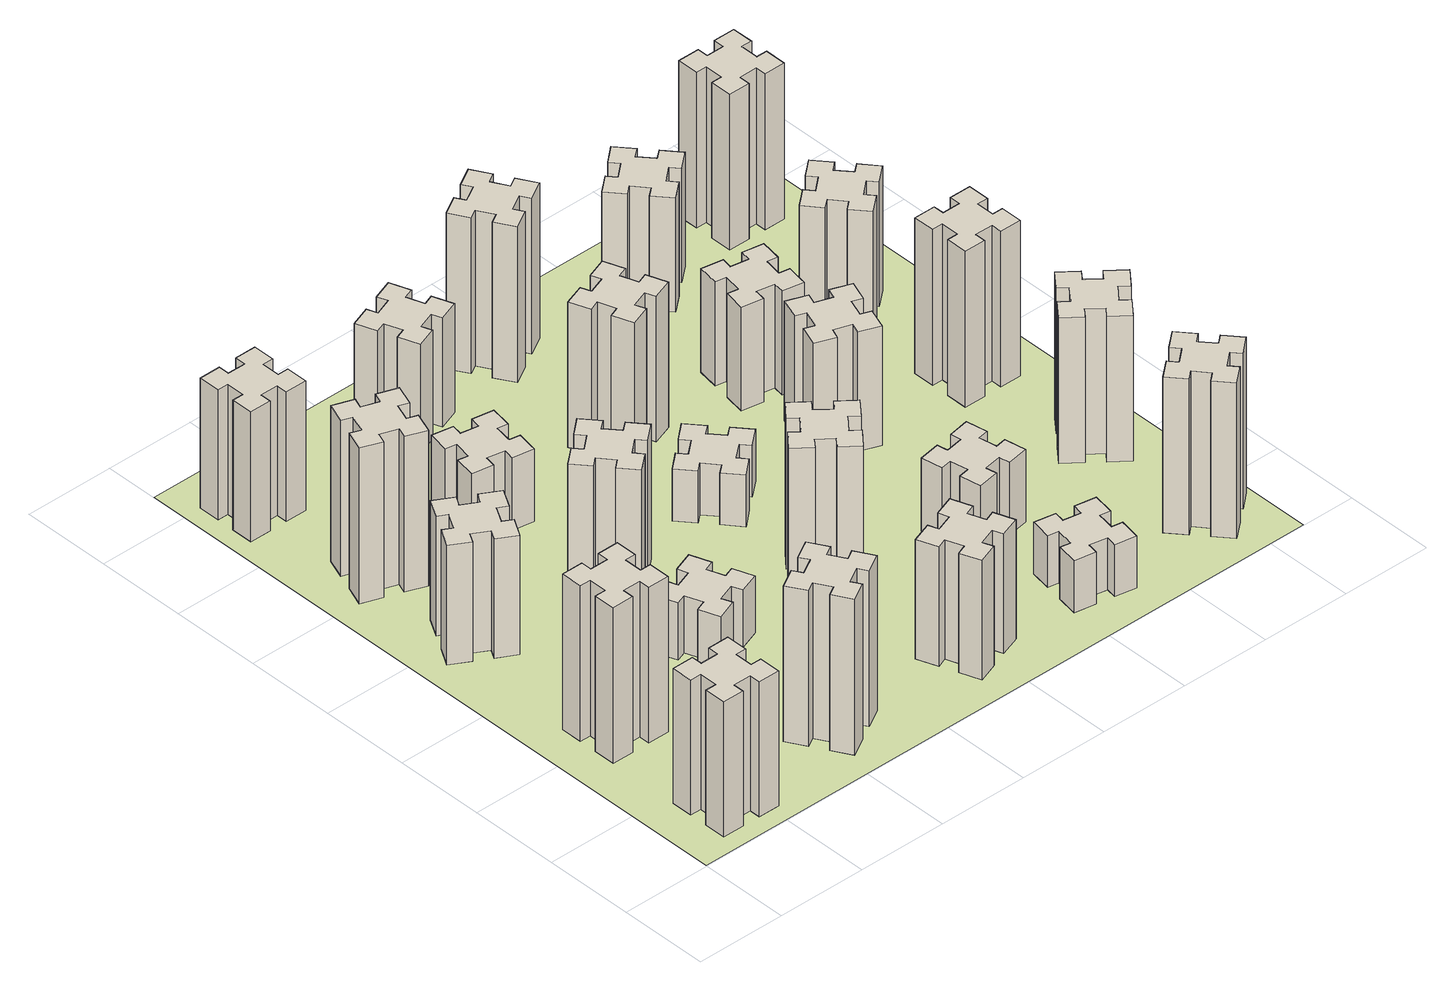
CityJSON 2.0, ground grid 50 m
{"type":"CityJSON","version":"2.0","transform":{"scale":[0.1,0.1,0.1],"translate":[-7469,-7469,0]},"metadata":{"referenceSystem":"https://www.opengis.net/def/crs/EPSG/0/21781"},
"CityObjects":{
"building1":{"type":"Building","attributes":{"class":"1000","function":"1000","usage":"1000","yearOfConstruction":2016,"roofType":"1000","measuredHeight":78,"storeysAboveGround":30,"storeysBelowGround":0},"geometry":[{"type":"Solid","lod":"1","boundaries":[[[[0,1,2,3,4,5,6,7,8,9,10,11,12,13,14,15,16,17,18,19]],[[17,16,20,21]],[[16,15,22,20]],[[15,14,23,22]],[[14,13,24,23]],[[13,12,25,24]],[[12,11,26,25]],[[11,10,27,26]],[[10,9,28,27]],[[9,8,29,28]],[[8,7,30,29]],[[7,6,31,30]],[[6,5,32,31]],[[5,4,33,32]],[[4,3,34,33]],[[3,2,35,34]],[[2,1,36,35]],[[1,0,37,36]],[[0,19,38,37]],[[19,18,39,38]],[[18,17,21,39]],[[24,25,26,27,28,29,30,31,32,33,34,35,36,37,38,39,21,20,22,23]]]]}]},
"building2":{"type":"Building","attributes":{"class":"1000","function":"1000","usage":"1000","yearOfConstruction":2016,"roofType":"1000","measuredHeight":90,"storeysAboveGround":30,"storeysBelowGround":0},"geometry":[{"type":"Solid","lod":"1","boundaries":[[[[40,41,42,43,44,45,46,47,48,49,50,51,52,53,54,55,56,57,58,59]],[[57,56,60,61]],[[56,55,62,60]],[[55,54,63,62]],[[54,53,64,63]],[[53,52,65,64]],[[52,51,66,65]],[[51,50,67,66]],[[50,49,68,67]],[[49,48,69,68]],[[48,47,70,69]],[[47,46,71,70]],[[46,45,72,71]],[[45,44,73,72]],[[44,43,74,73]],[[43,42,75,74]],[[42,41,76,75]],[[41,40,77,76]],[[40,59,78,77]],[[59,58,79,78]],[[58,57,61,79]],[[64,65,66,67,68,69,70,71,72,73,74,75,76,77,78,79,61,60,62,63]]]]}]},
"building3":{"type":"Building","attributes":{"class":"1000","function":"1000","usage":"1000","yearOfConstruction":2016,"roofType":"1000","measuredHeight":69,"storeysAboveGround":30,"storeysBelowGround":0},"geometry":[{"type":"Solid","lod":"1","boundaries":[[[[80,81,82,83,84,85,86,87,88,89,90,91,92,93,94,95,96,97,98,99]],[[97,96,100,101]],[[96,95,102,100]],[[95,94,103,102]],[[94,93,104,103]],[[93,92,105,104]],[[92,91,106,105]],[[91,90,107,106]],[[90,89,108,107]],[[89,88,109,108]],[[88,87,110,109]],[[87,86,111,110]],[[86,85,112,111]],[[85,84,113,112]],[[84,83,114,113]],[[83,82,115,114]],[[82,81,116,115]],[[81,80,117,116]],[[80,99,118,117]],[[99,98,119,118]],[[98,97,101,119]],[[104,105,106,107,108,109,110,111,112,113,114,115,116,117,118,119,101,100,102,103]]]]}]},
"building4":{"type":"Building","attributes":{"class":"1000","function":"1000","usage":"1000","yearOfConstruction":2016,"roofType":"1000","measuredHeight":90,"storeysAboveGround":30,"storeysBelowGround":0},"geometry":[{"type":"Solid","lod":"1","boundaries":[[[[120,121,122,123,124,125,126,127,128,129,130,131,132,133,134,135,136,137,138,139]],[[137,136,140,141]],[[136,135,142,140]],[[135,134,143,142]],[[134,133,144,143]],[[133,132,145,144]],[[132,131,146,145]],[[131,130,147,146]],[[130,129,148,147]],[[129,128,149,148]],[[128,127,150,149]],[[127,126,151,150]],[[126,125,152,151]],[[125,124,153,152]],[[124,123,154,153]],[[123,122,155,154]],[[122,121,156,155]],[[121,120,157,156]],[[120,139,158,157]],[[139,138,159,158]],[[138,137,141,159]],[[144,145,146,147,148,149,150,151,152,153,154,155,156,157,158,159,141,140,142,143]]]]}]},
"building5":{"type":"Building","attributes":{"class":"1000","function":"1000","usage":"1000","yearOfConstruction":2016,"roofType":"1000","measuredHeight":90,"storeysAboveGround":30,"storeysBelowGround":0},"geometry":[{"type":"Solid","lod":"1","boundaries":[[[[160,161,162,163,164,165,166,167,168,169,170,171,172,173,174,175,176,177,178,179]],[[177,176,180,181]],[[176,175,182,180]],[[175,174,183,182]],[[174,173,184,183]],[[173,172,185,184]],[[172,171,186,185]],[[171,170,187,186]],[[170,169,188,187]],[[169,168,189,188]],[[168,167,190,189]],[[167,166,191,190]],[[166,165,192,191]],[[165,164,193,192]],[[164,163,194,193]],[[163,162,195,194]],[[162,161,196,195]],[[161,160,197,196]],[[160,179,198,197]],[[179,178,199,198]],[[178,177,181,199]],[[184,185,186,187,188,189,190,191,192,193,194,195,196,197,198,199,181,180,182,183]]]]}]},
"building6":{"type":"Building","attributes":{"class":"1000","function":"1000","usage":"1000","yearOfConstruction":2016,"roofType":"1000","measuredHeight":75,"storeysAboveGround":30,"storeysBelowGround":0},"geometry":[{"type":"Solid","lod":"1","boundaries":[[[[200,201,202,203,204,205,206,207,208,209,210,211,212,213,214,215,216,217,218,219]],[[217,216,220,221]],[[216,215,222,220]],[[215,214,223,222]],[[214,213,224,223]],[[213,212,225,224]],[[212,211,226,225]],[[211,210,227,226]],[[210,209,228,227]],[[209,208,229,228]],[[208,207,230,229]],[[207,206,231,230]],[[206,205,232,231]],[[205,204,233,232]],[[204,203,234,233]],[[203,202,235,234]],[[202,201,236,235]],[[201,200,237,236]],[[200,219,238,237]],[[219,218,239,238]],[[218,217,221,239]],[[224,225,226,227,228,229,230,231,232,233,234,235,236,237,238,239,221,220,222,223]]]]}]},
"building7":{"type":"Building","attributes":{"class":"1000","function":"1000","usage":"1000","yearOfConstruction":2016,"roofType":"1000","measuredHeight":33,"storeysAboveGround":30,"storeysBelowGround":0},"geometry":[{"type":"Solid","lod":"1","boundaries":[[[[240,241,242,243,244,245,246,247,248,249,250,251,252,253,254,255,256,257,258,259]],[[257,256,260,261]],[[256,255,262,260]],[[255,254,263,262]],[[254,253,264,263]],[[253,252,265,264]],[[252,251,266,265]],[[251,250,267,266]],[[250,249,268,267]],[[249,248,269,268]],[[248,247,270,269]],[[247,246,271,270]],[[246,245,272,271]],[[245,244,273,272]],[[244,243,274,273]],[[243,242,275,274]],[[242,241,276,275]],[[241,240,277,276]],[[240,259,278,277]],[[259,258,279,278]],[[258,257,261,279]],[[264,265,266,267,268,269,270,271,272,273,274,275,276,277,278,279,261,260,262,263]]]]}]},
"building8":{"type":"Building","attributes":{"class":"1000","function":"1000","usage":"1000","yearOfConstruction":2016,"roofType":"1000","measuredHeight":78,"storeysAboveGround":30,"storeysBelowGround":0},"geometry":[{"type":"Solid","lod":"1","boundaries":[[[[280,281,282,283,284,285,286,287,288,289,290,291,292,293,294,295,296,297,298,299]],[[297,296,300,301]],[[296,295,302,300]],[[295,294,303,302]],[[294,293,304,303]],[[293,292,305,304]],[[292,291,306,305]],[[291,290,307,306]],[[290,289,308,307]],[[289,288,309,308]],[[288,287,310,309]],[[287,286,311,310]],[[286,285,312,311]],[[285,284,313,312]],[[284,283,314,313]],[[283,282,315,314]],[[282,281,316,315]],[[281,280,317,316]],[[280,299,318,317]],[[299,298,319,318]],[[298,297,301,319]],[[304,305,306,307,308,309,310,311,312,313,314,315,316,317,318,319,301,300,302,303]]]]}]},
"building9":{"type":"Building","attributes":{"class":"1000","function":"1000","usage":"1000","yearOfConstruction":2016,"roofType":"1000","measuredHeight":42,"storeysAboveGround":30,"storeysBelowGround":0},"geometry":[{"type":"Solid","lod":"1","boundaries":[[[[320,321,322,323,324,325,326,327,328,329,330,331,332,333,334,335,336,337,338,339]],[[337,336,340,341]],[[336,335,342,340]],[[335,334,343,342]],[[334,333,344,343]],[[333,332,345,344]],[[332,331,346,345]],[[331,330,347,346]],[[330,329,348,347]],[[329,328,349,348]],[[328,327,350,349]],[[327,326,351,350]],[[326,325,352,351]],[[325,324,353,352]],[[324,323,354,353]],[[323,322,355,354]],[[322,321,356,355]],[[321,320,357,356]],[[320,339,358,357]],[[339,338,359,358]],[[338,337,341,359]],[[344,345,346,347,348,349,350,351,352,353,354,355,356,357,358,359,341,340,342,343]]]]}]},
"building10":{"type":"Building","attributes":{"class":"1000","function":"1000","usage":"1000","yearOfConstruction":2016,"roofType":"1000","measuredHeight":69,"storeysAboveGround":30,"storeysBelowGround":0},"geometry":[{"type":"Solid","lod":"1","boundaries":[[[[360,361,362,363,364,365,366,367,368,369,370,371,372,373,374,375,376,377,378,379]],[[377,376,380,381]],[[376,375,382,380]],[[375,374,383,382]],[[374,373,384,383]],[[373,372,385,384]],[[372,371,386,385]],[[371,370,387,386]],[[370,369,388,387]],[[369,368,389,388]],[[368,367,390,389]],[[367,366,391,390]],[[366,365,392,391]],[[365,364,393,392]],[[364,363,394,393]],[[363,362,395,394]],[[362,361,396,395]],[[361,360,397,396]],[[360,379,398,397]],[[379,378,399,398]],[[378,377,381,399]],[[384,385,386,387,388,389,390,391,392,393,394,395,396,397,398,399,381,380,382,383]]]]}]},
"building11":{"type":"Building","attributes":{"class":"1000","function":"1000","usage":"1000","yearOfConstruction":2016,"roofType":"1000","measuredHeight":63,"storeysAboveGround":30,"storeysBelowGround":0},"geometry":[{"type":"Solid","lod":"1","boundaries":[[[[400,401,402,403,404,405,406,407,408,409,410,411,412,413,414,415,416,417,418,419]],[[417,416,420,421]],[[416,415,422,420]],[[415,414,423,422]],[[414,413,424,423]],[[413,412,425,424]],[[412,411,426,425]],[[411,410,427,426]],[[410,409,428,427]],[[409,408,429,428]],[[408,407,430,429]],[[407,406,431,430]],[[406,405,432,431]],[[405,404,433,432]],[[404,403,434,433]],[[403,402,435,434]],[[402,401,436,435]],[[401,400,437,436]],[[400,419,438,437]],[[419,418,439,438]],[[418,417,421,439]],[[424,425,426,427,428,429,430,431,432,433,434,435,436,437,438,439,421,420,422,423]]]]}]},
"building12":{"type":"Building","attributes":{"class":"1000","function":"1000","usage":"1000","yearOfConstruction":2016,"roofType":"1000","measuredHeight":87,"storeysAboveGround":30,"storeysBelowGround":0},"geometry":[{"type":"Solid","lod":"1","boundaries":[[[[440,441,442,443,444,445,446,447,448,449,450,451,452,453,454,455,456,457,458,459]],[[457,456,460,461]],[[456,455,462,460]],[[455,454,463,462]],[[454,453,464,463]],[[453,452,465,464]],[[452,451,466,465]],[[451,450,467,466]],[[450,449,468,467]],[[449,448,469,468]],[[448,447,470,469]],[[447,446,471,470]],[[446,445,472,471]],[[445,444,473,472]],[[444,443,474,473]],[[443,442,475,474]],[[442,441,476,475]],[[441,440,477,476]],[[440,459,478,477]],[[459,458,479,478]],[[458,457,461,479]],[[464,465,466,467,468,469,470,471,472,473,474,475,476,477,478,479,461,460,462,463]]]]}]},
"building13":{"type":"Building","attributes":{"class":"1000","function":"1000","usage":"1000","yearOfConstruction":2016,"roofType":"1000","measuredHeight":30,"storeysAboveGround":30,"storeysBelowGround":0},"geometry":[{"type":"Solid","lod":"1","boundaries":[[[[480,481,482,483,484,485,486,487,488,489,490,491,492,493,494,495,496,497,498,499]],[[497,496,500,501]],[[496,495,502,500]],[[495,494,503,502]],[[494,493,504,503]],[[493,492,505,504]],[[492,491,506,505]],[[491,490,507,506]],[[490,489,508,507]],[[489,488,509,508]],[[488,487,510,509]],[[487,486,511,510]],[[486,485,512,511]],[[485,484,513,512]],[[484,483,514,513]],[[483,482,515,514]],[[482,481,516,515]],[[481,480,517,516]],[[480,499,518,517]],[[499,498,519,518]],[[498,497,501,519]],[[504,505,506,507,508,509,510,511,512,513,514,515,516,517,518,519,501,500,502,503]]]]}]},
"building14":{"type":"Building","attributes":{"class":"1000","function":"1000","usage":"1000","yearOfConstruction":2016,"roofType":"1000","measuredHeight":84,"storeysAboveGround":30,"storeysBelowGround":0},"geometry":[{"type":"Solid","lod":"1","boundaries":[[[[520,521,522,523,524,525,526,527,528,529,530,531,532,533,534,535,536,537,538,539]],[[537,536,540,541]],[[536,535,542,540]],[[535,534,543,542]],[[534,533,544,543]],[[533,532,545,544]],[[532,531,546,545]],[[531,530,547,546]],[[530,529,548,547]],[[529,528,549,548]],[[528,527,550,549]],[[527,526,551,550]],[[526,525,552,551]],[[525,524,553,552]],[[524,523,554,553]],[[523,522,555,554]],[[522,521,556,555]],[[521,520,557,556]],[[520,539,558,557]],[[539,538,559,558]],[[538,537,541,559]],[[544,545,546,547,548,549,550,551,552,553,554,555,556,557,558,559,541,540,542,543]]]]}]},
"building15":{"type":"Building","attributes":{"class":"1000","function":"1000","usage":"1000","yearOfConstruction":2016,"roofType":"1000","measuredHeight":30,"storeysAboveGround":30,"storeysBelowGround":0},"geometry":[{"type":"Solid","lod":"1","boundaries":[[[[560,561,562,563,564,565,566,567,568,569,570,571,572,573,574,575,576,577,578,579]],[[577,576,580,581]],[[576,575,582,580]],[[575,574,583,582]],[[574,573,584,583]],[[573,572,585,584]],[[572,571,586,585]],[[571,570,587,586]],[[570,569,588,587]],[[569,568,589,588]],[[568,567,590,589]],[[567,566,591,590]],[[566,565,592,591]],[[565,564,593,592]],[[564,563,594,593]],[[563,562,595,594]],[[562,561,596,595]],[[561,560,597,596]],[[560,579,598,597]],[[579,578,599,598]],[[578,577,581,599]],[[584,585,586,587,588,589,590,591,592,593,594,595,596,597,598,599,581,580,582,583]]]]}]},
"building16":{"type":"Building","attributes":{"class":"1000","function":"1000","usage":"1000","yearOfConstruction":2016,"roofType":"1000","measuredHeight":90,"storeysAboveGround":30,"storeysBelowGround":0},"geometry":[{"type":"Solid","lod":"1","boundaries":[[[[600,601,602,603,604,605,606,607,608,609,610,611,612,613,614,615,616,617,618,619]],[[617,616,620,621]],[[616,615,622,620]],[[615,614,623,622]],[[614,613,624,623]],[[613,612,625,624]],[[612,611,626,625]],[[611,610,627,626]],[[610,609,628,627]],[[609,608,629,628]],[[608,607,630,629]],[[607,606,631,630]],[[606,605,632,631]],[[605,604,633,632]],[[604,603,634,633]],[[603,602,635,634]],[[602,601,636,635]],[[601,600,637,636]],[[600,619,638,637]],[[619,618,639,638]],[[618,617,621,639]],[[624,625,626,627,628,629,630,631,632,633,634,635,636,637,638,639,621,620,622,623]]]]}]},
"building17":{"type":"Building","attributes":{"class":"1000","function":"1000","usage":"1000","yearOfConstruction":2016,"roofType":"1000","measuredHeight":42,"storeysAboveGround":30,"storeysBelowGround":0},"geometry":[{"type":"Solid","lod":"1","boundaries":[[[[640,641,642,643,644,645,646,647,648,649,650,651,652,653,654,655,656,657,658,659]],[[657,656,660,661]],[[656,655,662,660]],[[655,654,663,662]],[[654,653,664,663]],[[653,652,665,664]],[[652,651,666,665]],[[651,650,667,666]],[[650,649,668,667]],[[649,648,669,668]],[[648,647,670,669]],[[647,646,671,670]],[[646,645,672,671]],[[645,644,673,672]],[[644,643,674,673]],[[643,642,675,674]],[[642,641,676,675]],[[641,640,677,676]],[[640,659,678,677]],[[659,658,679,678]],[[658,657,661,679]],[[664,665,666,667,668,669,670,671,672,673,674,675,676,677,678,679,661,660,662,663]]]]}]},
"building18":{"type":"Building","attributes":{"class":"1000","function":"1000","usage":"1000","yearOfConstruction":2016,"roofType":"1000","measuredHeight":69,"storeysAboveGround":30,"storeysBelowGround":0},"geometry":[{"type":"Solid","lod":"1","boundaries":[[[[680,681,682,683,684,685,686,687,688,689,690,691,692,693,694,695,696,697,698,699]],[[697,696,700,701]],[[696,695,702,700]],[[695,694,703,702]],[[694,693,704,703]],[[693,692,705,704]],[[692,691,706,705]],[[691,690,707,706]],[[690,689,708,707]],[[689,688,709,708]],[[688,687,710,709]],[[687,686,711,710]],[[686,685,712,711]],[[685,684,713,712]],[[684,683,714,713]],[[683,682,715,714]],[[682,681,716,715]],[[681,680,717,716]],[[680,699,718,717]],[[699,698,719,718]],[[698,697,701,719]],[[704,705,706,707,708,709,710,711,712,713,714,715,716,717,718,719,701,700,702,703]]]]}]},
"building19":{"type":"Building","attributes":{"class":"1000","function":"1000","usage":"1000","yearOfConstruction":2016,"roofType":"1000","measuredHeight":60,"storeysAboveGround":30,"storeysBelowGround":0},"geometry":[{"type":"Solid","lod":"1","boundaries":[[[[720,721,722,723,724,725,726,727,728,729,730,731,732,733,734,735,736,737,738,739]],[[737,736,740,741]],[[736,735,742,740]],[[735,734,743,742]],[[734,733,744,743]],[[733,732,745,744]],[[732,731,746,745]],[[731,730,747,746]],[[730,729,748,747]],[[729,728,749,748]],[[728,727,750,749]],[[727,726,751,750]],[[726,725,752,751]],[[725,724,753,752]],[[724,723,754,753]],[[723,722,755,754]],[[722,721,756,755]],[[721,720,757,756]],[[720,739,758,757]],[[739,738,759,758]],[[738,737,741,759]],[[744,745,746,747,748,749,750,751,752,753,754,755,756,757,758,759,741,740,742,743]]]]}]},
"building20":{"type":"Building","attributes":{"class":"1000","function":"1000","usage":"1000","yearOfConstruction":2016,"roofType":"1000","measuredHeight":90,"storeysAboveGround":30,"storeysBelowGround":0},"geometry":[{"type":"Solid","lod":"1","boundaries":[[[[760,761,762,763,764,765,766,767,768,769,770,771,772,773,774,775,776,777,778,779]],[[777,776,780,781]],[[776,775,782,780]],[[775,774,783,782]],[[774,773,784,783]],[[773,772,785,784]],[[772,771,786,785]],[[771,770,787,786]],[[770,769,788,787]],[[769,768,789,788]],[[768,767,790,789]],[[767,766,791,790]],[[766,765,792,791]],[[765,764,793,792]],[[764,763,794,793]],[[763,762,795,794]],[[762,761,796,795]],[[761,760,797,796]],[[760,779,798,797]],[[779,778,799,798]],[[778,777,781,799]],[[784,785,786,787,788,789,790,791,792,793,794,795,796,797,798,799,781,780,782,783]]]]}]},
"building21":{"type":"Building","attributes":{"class":"1000","function":"1000","usage":"1000","yearOfConstruction":2016,"roofType":"1000","measuredHeight":66,"storeysAboveGround":30,"storeysBelowGround":0},"geometry":[{"type":"Solid","lod":"1","boundaries":[[[[800,801,802,803,804,805,806,807,808,809,810,811,812,813,814,815,816,817,818,819]],[[817,816,820,821]],[[816,815,822,820]],[[815,814,823,822]],[[814,813,824,823]],[[813,812,825,824]],[[812,811,826,825]],[[811,810,827,826]],[[810,809,828,827]],[[809,808,829,828]],[[808,807,830,829]],[[807,806,831,830]],[[806,805,832,831]],[[805,804,833,832]],[[804,803,834,833]],[[803,802,835,834]],[[802,801,836,835]],[[801,800,837,836]],[[800,819,838,837]],[[819,818,839,838]],[[818,817,821,839]],[[824,825,826,827,828,829,830,831,832,833,834,835,836,837,838,839,821,820,822,823]]]]}]},
"building22":{"type":"Building","attributes":{"class":"1000","function":"1000","usage":"1000","yearOfConstruction":2016,"roofType":"1000","measuredHeight":84,"storeysAboveGround":30,"storeysBelowGround":0},"geometry":[{"type":"Solid","lod":"1","boundaries":[[[[840,841,842,843,844,845,846,847,848,849,850,851,852,853,854,855,856,857,858,859]],[[857,856,860,861]],[[856,855,862,860]],[[855,854,863,862]],[[854,853,864,863]],[[853,852,865,864]],[[852,851,866,865]],[[851,850,867,866]],[[850,849,868,867]],[[849,848,869,868]],[[848,847,870,869]],[[847,846,871,870]],[[846,845,872,871]],[[845,844,873,872]],[[844,843,874,873]],[[843,842,875,874]],[[842,841,876,875]],[[841,840,877,876]],[[840,859,878,877]],[[859,858,879,878]],[[858,857,861,879]],[[864,865,866,867,868,869,870,871,872,873,874,875,876,877,878,879,861,860,862,863]]]]}]},
"building23":{"type":"Building","attributes":{"class":"1000","function":"1000","usage":"1000","yearOfConstruction":2016,"roofType":"1000","measuredHeight":90,"storeysAboveGround":30,"storeysBelowGround":0},"geometry":[{"type":"Solid","lod":"1","boundaries":[[[[880,881,882,883,884,885,886,887,888,889,890,891,892,893,894,895,896,897,898,899]],[[897,896,900,901]],[[896,895,902,900]],[[895,894,903,902]],[[894,893,904,903]],[[893,892,905,904]],[[892,891,906,905]],[[891,890,907,906]],[[890,889,908,907]],[[889,888,909,908]],[[888,887,910,909]],[[887,886,911,910]],[[886,885,912,911]],[[885,884,913,912]],[[884,883,914,913]],[[883,882,915,914]],[[882,881,916,915]],[[881,880,917,916]],[[880,899,918,917]],[[899,898,919,918]],[[898,897,901,919]],[[904,905,906,907,908,909,910,911,912,913,914,915,916,917,918,919,901,900,902,903]]]]}]},
"building24":{"type":"Building","attributes":{"class":"1000","function":"1000","usage":"1000","yearOfConstruction":2016,"roofType":"1000","measuredHeight":72,"storeysAboveGround":30,"storeysBelowGround":0},"geometry":[{"type":"Solid","lod":"1","boundaries":[[[[920,921,922,923,924,925,926,927,928,929,930,931,932,933,934,935,936,937,938,939]],[[937,936,940,941]],[[936,935,942,940]],[[935,934,943,942]],[[934,933,944,943]],[[933,932,945,944]],[[932,931,946,945]],[[931,930,947,946]],[[930,929,948,947]],[[929,928,949,948]],[[928,927,950,949]],[[927,926,951,950]],[[926,925,952,951]],[[925,924,953,952]],[[924,923,954,953]],[[923,922,955,954]],[[922,921,956,955]],[[921,920,957,956]],[[920,939,958,957]],[[939,938,959,958]],[[938,937,941,959]],[[944,945,946,947,948,949,950,951,952,953,954,955,956,957,958,959,941,940,942,943]]]]}]},
"building25":{"type":"Building","attributes":{"class":"1000","function":"1000","usage":"1000","yearOfConstruction":2016,"roofType":"1000","measuredHeight":90,"storeysAboveGround":30,"storeysBelowGround":0},"geometry":[{"type":"Solid","lod":"1","boundaries":[[[[960,961,962,963,964,965,966,967,968,969,970,971,972,973,974,975,976,977,978,979]],[[977,976,980,981]],[[976,975,982,980]],[[975,974,983,982]],[[974,973,984,983]],[[973,972,985,984]],[[972,971,986,985]],[[971,970,987,986]],[[970,969,988,987]],[[969,968,989,988]],[[968,967,990,989]],[[967,966,991,990]],[[966,965,992,991]],[[965,964,993,992]],[[964,963,994,993]],[[963,962,995,994]],[[962,961,996,995]],[[961,960,997,996]],[[960,979,998,997]],[[979,978,999,998]],[[978,977,981,999]],[[984,985,986,987,988,989,990,991,992,993,994,995,996,997,998,999,981,980,982,983]]]]}]},
"landuse1":{"type":"LandUse","attributes":{"name":"plot1","function":"1010"},"geometry":[{"type":"MultiSurface","lod":"1","boundaries":[[[1000,1001,1002,1003]]]}]}
},
"vertices":[
[265,325,0],[265,225,0],[205,225,0],[205,105,0],[325,105,0],[325,165,0],[425,165,0],[425,105,0],[545,105,0],[545,225,0],[485,225,0],[485,325,0],[545,325,0],[545,445,0],[425,445,0],[425,385,0],[325,385,0],[325,445,0],[205,445,0],[205,325,0],[325,385,780],[325,445,780],[425,385,780],[425,445,780],[545,445,780],[545,325,780],[485,325,780],[485,225,780],[545,225,780],[545,105,780],[425,105,780],[425,165,780],[325,165,780],[325,105,780],[205,105,780],[205,225,780],[265,225,780],[265,325,780],[205,325,780],[205,445,780],
[265,1065,0],[265,965,0],[205,965,0],[205,845,0],[325,845,0],[325,905,0],[425,905,0],[425,845,0],[545,845,0],[545,965,0],[485,965,0],[485,1065,0],[545,1065,0],[545,1185,0],[425,1185,0],[425,1125,0],[325,1125,0],[325,1185,0],[205,1185,0],[205,1065,0],[325,1125,900],[325,1185,900],[425,1125,900],[425,1185,900],[545,1185,900],[545,1065,900],[485,1065,900],[485,965,900],[545,965,900],[545,845,900],[425,845,900],[425,905,900],[325,905,900],[325,845,900],[205,845,900],[205,965,900],[265,965,900],[265,1065,900],[205,1065,900],[205,1185,900],
[474,2026,0],[387,2076,0],[417,2128,0],[313,2188,0],[253,2084,0],[305,2054,0],[255,1967,0],[203,1997,0],[143,1893,0],[247,1833,0],[277,1885,0],[364,1835,0],[334,1783,0],[438,1723,0],[498,1827,0],[446,1857,0],[496,1944,0],[548,1914,0],[608,2018,0],[504,2078,0],[496,1944,690],[548,1914,690],[446,1857,690],[498,1827,690],[438,1723,690],[334,1783,690],[364,1835,690],[277,1885,690],[247,1833,690],[143,1893,690],[203,1997,690],[255,1967,690],[305,2054,690],[253,2084,690],[313,2188,690],[417,2128,690],[387,2076,690],[474,2026,690],[504,2078,690],[608,2018,690],
[289,2680,0],[255,2586,0],[199,2607,0],[157,2494,0],[270,2453,0],[291,2509,0],[385,2475,0],[364,2419,0],[477,2377,0],[518,2490,0],[462,2511,0],[496,2605,0],[552,2584,0],[593,2697,0],[480,2738,0],[460,2682,0],[366,2716,0],[387,2772,0],[274,2813,0],[233,2700,0],[366,2716,900],[387,2772,900],[460,2682,900],[480,2738,900],[593,2697,900],[552,2584,900],[496,2605,900],[462,2511,900],[518,2490,900],[477,2377,900],[364,2419,900],[385,2475,900],[291,2509,900],[270,2453,900],[157,2494,900],[199,2607,900],[255,2586,900],[289,2680,900],[233,2700,900],[274,2813,900],
[1127,255,0],[1214,305,0],[1244,253,0],[1348,313,0],[1288,417,0],[1236,387,0],[1186,474,0],[1238,504,0],[1178,608,0],[1074,548,0],[1104,496,0],[1017,446,0],[987,498,0],[883,438,0],[943,334,0],[995,364,0],[1045,277,0],[993,247,0],[1053,143,0],[1157,203,0],[1045,277,900],[993,247,900],[995,364,900],[943,334,900],[883,438,900],[987,498,900],[1017,446,900],[1104,496,900],[1074,548,900],[1178,608,900],[1238,504,900],[1186,474,900],[1236,387,900],[1288,417,900],[1348,313,900],[1244,253,900],[1214,305,900],[1127,255,900],[1157,203,900],[1053,143,900],
[225,3225,0],[325,3225,0],[325,3165,0],[445,3165,0],[445,3285,0],[385,3285,0],[385,3385,0],[445,3385,0],[445,3505,0],[325,3505,0],[325,3445,0],[225,3445,0],[225,3505,0],[105,3505,0],[105,3385,0],[165,3385,0],[165,3285,0],[105,3285,0],[105,3165,0],[225,3165,0],[165,3285,750],[105,3285,750],[165,3385,750],[105,3385,750],[105,3505,750],[225,3505,750],[225,3445,750],[325,3445,750],[325,3505,750],[445,3505,750],[445,3385,750],[385,3385,750],[385,3285,750],[445,3285,750],[445,3165,750],[325,3165,750],[325,3225,750],[225,3225,750],[225,3165,750],[105,3165,750],
[1125,1336,0],[1031,1302,0],[1010,1358,0],[897,1317,0],[939,1204,0],[995,1225,0],[1029,1131,0],[973,1110,0],[1014,997,0],[1127,1039,0],[1106,1095,0],[1200,1129,0],[1220,1073,0],[1333,1114,0],[1292,1227,0],[1236,1206,0],[1202,1300,0],[1258,1320,0],[1217,1433,0],[1104,1392,0],[1202,1300,330],[1258,1320,330],[1236,1206,330],[1292,1227,330],[1333,1114,330],[1220,1073,330],[1200,1129,330],[1106,1095,330],[1127,1039,330],[1014,997,330],[973,1110,330],[1029,1131,330],[995,1225,330],[939,1204,330],[897,1317,330],[1010,1358,330],[1031,1302,330],[1125,1336,330],[1104,1392,330],[1217,1433,330],
[1083,1972,0],[1006,1907,0],[968,1953,0],[876,1876,0],[953,1784,0],[999,1823,0],[1063,1746,0],[1017,1708,0],[1094,1616,0],[1186,1693,0],[1148,1739,0],[1224,1803,0],[1263,1757,0],[1355,1834,0],[1278,1926,0],[1232,1888,0],[1167,1964,0],[1213,2003,0],[1136,2095,0],[1044,2018,0],[1167,1964,780],[1213,2003,780],[1232,1888,780],[1278,1926,780],[1355,1834,780],[1263,1757,780],[1224,1803,780],[1148,1739,780],[1186,1693,780],[1094,1616,780],[1017,1708,780],[1063,1746,780],[999,1823,780],[953,1784,780],[876,1876,780],[968,1953,780],[1006,1907,780],[1083,1972,780],[1044,2018,780],[1136,2095,780],
[1115,2527,0],[1132,2625,0],[1191,2615,0],[1212,2733,0],[1094,2754,0],[1084,2695,0],[985,2712,0],[996,2771,0],[877,2792,0],[857,2674,0],[916,2664,0],[898,2565,0],[839,2576,0],[818,2457,0],[937,2437,0],[947,2496,0],[1045,2478,0],[1035,2419,0],[1153,2398,0],[1174,2517,0],[1045,2478,420],[1035,2419,420],[947,2496,420],[937,2437,420],[818,2457,420],[839,2576,420],[898,2565,420],[916,2664,420],[857,2674,420],[877,2792,420],[996,2771,420],[985,2712,420],[1084,2695,420],[1094,2754,420],[1212,2733,420],[1191,2615,420],[1132,2625,420],[1115,2527,420],[1174,2517,420],[1153,2398,420],
[1965,496,0],[1871,462,0],[1850,518,0],[1737,477,0],[1779,364,0],[1835,385,0],[1869,291,0],[1813,270,0],[1854,157,0],[1967,199,0],[1946,255,0],[2040,289,0],[2060,233,0],[2173,274,0],[2132,387,0],[2076,366,0],[2042,460,0],[2098,480,0],[2057,593,0],[1944,552,0],[2042,460,690],[2098,480,690],[2076,366,690],[2132,387,690],[2173,274,690],[2060,233,690],[2040,289,690],[1946,255,690],[1967,199,690],[1854,157,690],[1813,270,690],[1869,291,690],[1835,385,690],[1779,364,690],[1737,477,690],[1850,518,690],[1871,462,690],[1965,496,690],[1944,552,690],[2057,593,690],
[1225,3456,0],[1131,3422,0],[1110,3478,0],[997,3437,0],[1039,3324,0],[1095,3345,0],[1129,3251,0],[1073,3230,0],[1114,3117,0],[1227,3159,0],[1206,3215,0],[1300,3249,0],[1320,3193,0],[1433,3234,0],[1392,3347,0],[1336,3326,0],[1302,3420,0],[1358,3440,0],[1317,3553,0],[1204,3512,0],[1302,3420,630],[1358,3440,630],[1336,3326,630],[1392,3347,630],[1433,3234,630],[1320,3193,630],[1300,3249,630],[1206,3215,630],[1227,3159,630],[1114,3117,630],[1073,3230,630],[1129,3251,630],[1095,3345,630],[1039,3324,630],[997,3437,630],[1110,3478,630],[1131,3422,630],[1225,3456,630],[1204,3512,630],[1317,3553,630],
[1746,1163,0],[1823,1099,0],[1784,1053,0],[1876,976,0],[1953,1068,0],[1907,1106,0],[1972,1183,0],[2018,1144,0],[2095,1236,0],[2003,1313,0],[1964,1267,0],[1888,1332,0],[1926,1378,0],[1834,1455,0],[1757,1363,0],[1803,1324,0],[1739,1248,0],[1693,1286,0],[1616,1194,0],[1708,1117,0],[1739,1248,870],[1693,1286,870],[1803,1324,870],[1757,1363,870],[1834,1455,870],[1926,1378,870],[1888,1332,870],[1964,1267,870],[2003,1313,870],[2095,1236,870],[2018,1144,870],[1972,1183,870],[1907,1106,870],[1953,1068,870],[1876,976,870],[1784,1053,870],[1823,1099,870],[1746,1163,870],[1708,1117,870],[1616,1194,870],
[1972,1988,0],[1907,2064,0],[1953,2103,0],[1876,2195,0],[1784,2118,0],[1823,2072,0],[1746,2007,0],[1708,2053,0],[1616,1976,0],[1693,1884,0],[1739,1923,0],[1803,1846,0],[1757,1808,0],[1834,1716,0],[1926,1793,0],[1888,1839,0],[1964,1903,0],[2003,1857,0],[2095,1934,0],[2018,2026,0],[1964,1903,300],[2003,1857,300],[1888,1839,300],[1926,1793,300],[1834,1716,300],[1757,1808,300],[1803,1846,300],[1739,1923,300],[1693,1884,300],[1616,1976,300],[1708,2053,300],[1746,2007,300],[1823,2072,300],[1784,2118,300],[1876,2195,300],[1953,2103,300],[1907,2064,300],[1972,1988,300],[2018,2026,300],[2095,1934,300],
[1976,2586,0],[1942,2680,0],[1998,2700,0],[1957,2813,0],[1844,2772,0],[1865,2716,0],[1771,2682,0],[1750,2738,0],[1637,2697,0],[1679,2584,0],[1735,2605,0],[1769,2511,0],[1713,2490,0],[1754,2377,0],[1867,2419,0],[1846,2475,0],[1940,2509,0],[1960,2453,0],[2073,2494,0],[2032,2607,0],[1940,2509,840],[1960,2453,840],[1846,2475,840],[1867,2419,840],[1754,2377,840],[1713,2490,840],[1769,2511,840],[1735,2605,840],[1679,2584,840],[1637,2697,840],[1750,2738,840],[1771,2682,840],[1865,2716,840],[1844,2772,840],[1957,2813,840],[1998,2700,840],[1942,2680,840],[1976,2586,840],[2032,2607,840],[2073,2494,840],
[2596,444,0],[2578,345,0],[2519,356,0],[2498,237,0],[2617,217,0],[2627,276,0],[2725,258,0],[2715,199,0],[2833,178,0],[2854,297,0],[2795,307,0],[2812,405,0],[2871,395,0],[2892,513,0],[2774,534,0],[2764,475,0],[2665,492,0],[2676,551,0],[2557,572,0],[2537,454,0],[2665,492,300],[2676,551,300],[2764,475,300],[2774,534,300],[2892,513,300],[2871,395,300],[2812,405,300],[2795,307,300],[2854,297,300],[2833,178,300],[2715,199,300],[2725,258,300],[2627,276,300],[2617,217,300],[2498,237,300],[2519,356,300],[2578,345,300],[2596,444,300],[2537,454,300],[2557,572,300],
[1844,3556,0],[1757,3506,0],[1727,3558,0],[1623,3498,0],[1683,3394,0],[1735,3424,0],[1785,3337,0],[1733,3307,0],[1793,3203,0],[1897,3263,0],[1867,3315,0],[1954,3365,0],[1984,3313,0],[2088,3373,0],[2028,3477,0],[1976,3447,0],[1926,3534,0],[1978,3564,0],[1918,3668,0],[1814,3608,0],[1926,3534,900],[1978,3564,900],[1976,3447,900],[2028,3477,900],[2088,3373,900],[1984,3313,900],[1954,3365,900],[1867,3315,900],[1897,3263,900],[1793,3203,900],[1733,3307,900],[1785,3337,900],[1735,3424,900],[1683,3394,900],[1623,3498,900],[1727,3558,900],[1757,3506,900],[1844,3556,900],[1814,3608,900],[1918,3668,900],
[2625,1132,0],[2527,1115,0],[2517,1174,0],[2398,1153,0],[2419,1035,0],[2478,1045,0],[2496,947,0],[2437,937,0],[2457,818,0],[2576,839,0],[2565,898,0],[2664,916,0],[2674,857,0],[2792,877,0],[2771,996,0],[2712,985,0],[2695,1084,0],[2754,1094,0],[2733,1212,0],[2615,1191,0],[2695,1084,420],[2754,1094,420],[2712,985,420],[2771,996,420],[2792,877,420],[2674,857,420],[2664,916,420],[2565,898,420],[2576,839,420],[2457,818,420],[2437,937,420],[2496,947,420],[2478,1045,420],[2419,1035,420],[2398,1153,420],[2517,1174,420],[2527,1115,420],[2625,1132,420],[2615,1191,420],[2733,1212,420],
[2682,1871,0],[2716,1965,0],[2772,1944,0],[2813,2057,0],[2700,2098,0],[2680,2042,0],[2586,2076,0],[2607,2132,0],[2494,2173,0],[2453,2060,0],[2509,2040,0],[2475,1946,0],[2419,1967,0],[2377,1854,0],[2490,1813,0],[2511,1869,0],[2605,1835,0],[2584,1779,0],[2697,1737,0],[2738,1850,0],[2605,1835,690],[2584,1779,690],[2511,1869,690],[2490,1813,690],[2377,1854,690],[2419,1967,690],[2475,1946,690],[2509,2040,690],[2453,2060,690],[2494,2173,690],[2607,2132,690],[2586,2076,690],[2680,2042,690],[2700,2098,690],[2813,2057,690],[2772,1944,690],[2716,1965,690],[2682,1871,690],[2738,1850,690],[2697,1737,690],
[2496,2564,0],[2478,2465,0],[2419,2476,0],[2398,2357,0],[2517,2337,0],[2527,2396,0],[2625,2378,0],[2615,2319,0],[2733,2298,0],[2754,2417,0],[2695,2427,0],[2712,2525,0],[2771,2515,0],[2792,2633,0],[2674,2654,0],[2664,2595,0],[2565,2612,0],[2576,2671,0],[2457,2692,0],[2437,2574,0],[2565,2612,600],[2576,2671,600],[2664,2595,600],[2674,2654,600],[2792,2633,600],[2771,2515,600],[2712,2525,600],[2695,2427,600],[2754,2417,600],[2733,2298,600],[2615,2319,600],[2625,2378,600],[2527,2396,600],[2517,2337,600],[2398,2357,600],[2419,2476,600],[2478,2465,600],[2496,2564,600],[2437,2574,600],[2457,2692,600],
[3468,259,0],[3544,323,0],[3583,277,0],[3675,354,0],[3598,446,0],[3552,408,0],[3487,484,0],[3533,523,0],[3456,615,0],[3364,538,0],[3403,492,0],[3326,427,0],[3288,473,0],[3196,396,0],[3273,304,0],[3319,343,0],[3383,266,0],[3337,228,0],[3414,136,0],[3506,213,0],[3383,266,900],[3337,228,900],[3319,343,900],[3273,304,900],[3196,396,900],[3288,473,900],[3326,427,900],[3403,492,900],[3364,538,900],[3456,615,900],[3533,523,900],[3487,484,900],[3552,408,900],[3598,446,900],[3675,354,900],[3583,277,900],[3544,323,900],[3468,259,900],[3506,213,900],[3414,136,900],
[2812,3368,0],[2747,3444,0],[2793,3483,0],[2716,3575,0],[2624,3498,0],[2663,3452,0],[2586,3387,0],[2548,3433,0],[2456,3356,0],[2533,3264,0],[2579,3303,0],[2643,3226,0],[2597,3188,0],[2674,3096,0],[2766,3173,0],[2728,3219,0],[2804,3283,0],[2843,3237,0],[2935,3314,0],[2858,3406,0],[2804,3283,660],[2843,3237,660],[2728,3219,660],[2766,3173,660],[2674,3096,660],[2597,3188,660],[2643,3226,660],[2579,3303,660],[2533,3264,660],[2456,3356,660],[2548,3433,660],[2586,3387,660],[2663,3452,660],[2624,3498,660],[2716,3575,660],[2793,3483,660],[2747,3444,660],[2812,3368,660],[2858,3406,660],[2935,3314,660],
[3487,1006,0],[3552,1083,0],[3598,1044,0],[3675,1136,0],[3583,1213,0],[3544,1167,0],[3468,1232,0],[3506,1278,0],[3414,1355,0],[3337,1263,0],[3383,1224,0],[3319,1148,0],[3273,1186,0],[3196,1094,0],[3288,1017,0],[3326,1063,0],[3403,999,0],[3364,953,0],[3456,876,0],[3533,968,0],[3403,999,840],[3364,953,840],[3326,1063,840],[3288,1017,840],[3196,1094,840],[3273,1186,840],[3319,1148,840],[3383,1224,840],[3337,1263,840],[3414,1355,840],[3506,1278,840],[3468,1232,840],[3544,1167,840],[3583,1213,840],[3675,1136,840],[3598,1044,840],[3552,1083,840],[3487,1006,840],[3533,968,840],[3456,876,840],
[3445,1805,0],[3445,1905,0],[3505,1905,0],[3505,2025,0],[3385,2025,0],[3385,1965,0],[3285,1965,0],[3285,2025,0],[3165,2025,0],[3165,1905,0],[3225,1905,0],[3225,1805,0],[3165,1805,0],[3165,1685,0],[3285,1685,0],[3285,1745,0],[3385,1745,0],[3385,1685,0],[3505,1685,0],[3505,1805,0],[3385,1745,900],[3385,1685,900],[3285,1745,900],[3285,1685,900],[3165,1685,900],[3165,1805,900],[3225,1805,900],[3225,1905,900],[3165,1905,900],[3165,2025,900],[3285,2025,900],[3285,1965,900],[3385,1965,900],[3385,2025,900],[3505,2025,900],[3505,1905,900],[3445,1905,900],[3445,1805,900],[3505,1805,900],[3505,1685,900],
[3119,2563,0],[3183,2486,0],[3137,2448,0],[3214,2356,0],[3306,2433,0],[3268,2479,0],[3344,2543,0],[3383,2497,0],[3475,2574,0],[3398,2666,0],[3352,2628,0],[3287,2704,0],[3333,2743,0],[3256,2835,0],[3164,2758,0],[3203,2712,0],[3126,2647,0],[3088,2693,0],[2996,2616,0],[3073,2524,0],[3126,2647,720],[3088,2693,720],[3203,2712,720],[3164,2758,720],[3256,2835,720],[3333,2743,720],[3287,2704,720],[3352,2628,720],[3398,2666,720],[3475,2574,720],[3383,2497,720],[3344,2543,720],[3268,2479,720],[3306,2433,720],[3214,2356,720],[3137,2448,720],[3183,2486,720],[3119,2563,720],[3073,2524,720],[2996,2616,720],
[3285,3325,0],[3385,3325,0],[3385,3265,0],[3505,3265,0],[3505,3385,0],[3445,3385,0],[3445,3485,0],[3505,3485,0],[3505,3605,0],[3385,3605,0],[3385,3545,0],[3285,3545,0],[3285,3605,0],[3165,3605,0],[3165,3485,0],[3225,3485,0],[3225,3385,0],[3165,3385,0],[3165,3265,0],[3285,3265,0],[3225,3385,900],[3165,3385,900],[3225,3485,900],[3165,3485,900],[3165,3605,900],[3285,3605,900],[3285,3545,900],[3385,3545,900],[3385,3605,900],[3505,3605,900],[3505,3485,900],[3445,3485,900],[3445,3385,900],[3505,3385,900],[3505,3265,900],[3385,3265,900],[3385,3325,900],[3285,3325,900],[3285,3265,900],[3165,3265,900],
[5,3705,0],[3705,3705,0],[3705,5,0],[5,5,0]
]}
